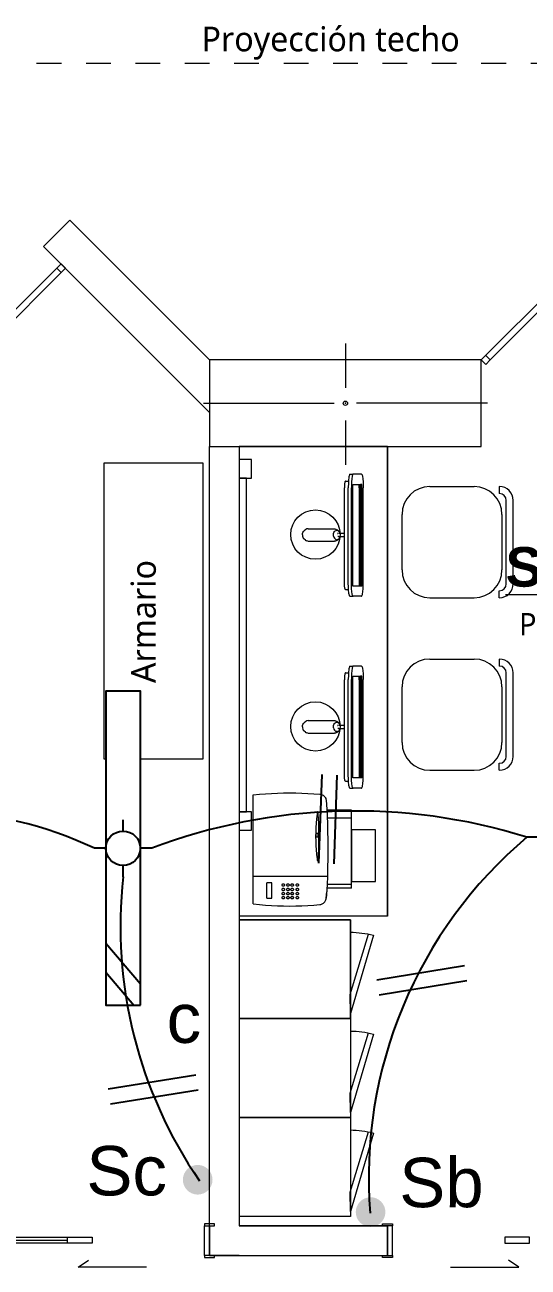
# Model space of a CAD drawing. Header units: metres. Extents: x -17 to 101, y 0 to 79.
# Drawn here: x 24.27 to 26.31, y 26.26 to 31.29 of the extents above; entities that cross this region are included whole.
import ezdxf

# ---------------------------------------------------------------- set-up
doc = ezdxf.new("R2010")
doc.units = ezdxf.units.M
doc.set_wipeout_variables(frame=1)
doc.linetypes.add('HIDDEN2', pattern=[0.1875, 0.125, -0.0625])
doc.layers.add('ALUMBRADO', color=1, linetype='Continuous', lineweight=30)
doc.layers.add('Cotas varias El', color=253, linetype='Continuous', lineweight=13)
doc.styles.add('Generales', font='trebuc.ttf', dxfattribs={"height": 0.1})
doc.styles.add('Santa Rosa 1 50', font='trebuc.ttf')
doc.styles.get("Standard").update_dxf_attribs({"font": 'arial.ttf'})

# ---------------------------------------------------------------- blocks, each defined once
blk = doc.blocks.new('ADOSADO')
at = {"color": 1, "lineweight": 25}
blk.add_wipeout([(-0.63, 0.015), (0.64, 0.015), (0.64, 0.155), (-0.63, 0.155)], dxfattribs=at).dxf.layer = 'ALUMBRADO'
at = {"layer": 'ALUMBRADO', "color": 1, "lineweight": 25}
blk.add_lwpolyline([(-0.63, 0.015), (0.64, 0.015), (0.64, 0.155), (-0.63, 0.155)], close=True, dxfattribs=at)
at = {"layer": 'ALUMBRADO', "lineweight": 25}
for points in [[(-0.4959, 0.155), (-0.63, 0.0409)], [(-0.3794, 0.155), (-0.5438, 0.015)], [(0.005, 0.1548), (0.005, 0.2007)], [(-0.1107, 0.085), (-0.0648, 0.085)], [(0.0748, 0.085), (0.1207, 0.085)], [(0.005, -0.0307), (0.005, 0.0152)]]:
    blk.add_lwpolyline(points, dxfattribs=at)
blk.add_circle((0.005, 0.085), 0.0698, dxfattribs=at)

msp = doc.modelspace()

# ---------------------------------------------------------------- hatches: boundary and pattern name
at = {"layer": 'ALUMBRADO', "lineweight": 25}
h = msp.add_hatch(color=102, dxfattribs=at)
h.dxf.hatch_style = 1
h.paths.add_polyline_path([(24.9106, 26.6168, -1), (25.0306, 26.6168, -1)])
h = msp.add_hatch(color=102, dxfattribs=at)
h.dxf.hatch_style = 1
h.paths.add_polyline_path([(25.6104, 26.4861, -1), (25.7304, 26.4861, -1)])

# ---------------------------------------------------------------- linework, layer by layer
at = {"layer": 'ALUMBRADO', "color": 114, "lineweight": 25}
for points in [[(25.4615, 27.8975), (25.4739, 28.2562)], [(25.5229, 27.8952), (25.5353, 28.2539)], [(25.6956, 27.4262), (26.0499, 27.4833)], [(25.7052, 27.3655), (26.0595, 27.4226)], [(24.6085, 26.9845), (24.9628, 27.0416)], [(24.6181, 26.9239), (24.9724, 26.981)]]:
    msp.add_lwpolyline(points, dxfattribs=at)
at = {"layer": 'Cotas varias El', "linetype": 'Continuous'}
for p, q in [((24.0287, 29.9339), (24.4176, 30.3229)), ((24.4176, 30.3229), (24.3999, 30.3052)), ((24.4176, 30.3229), (24.4353, 30.3052)), ((26.1186, 29.9339), (26.5075, 30.3228)), ((24.064, 29.9339), (24.4176, 30.2875)), ((24.3999, 30.3052), (24.4176, 30.2875)), ((24.4176, 30.2875), (24.4353, 30.3052)), ((26.154, 29.9339), (26.5075, 30.2875)), ((25.5686, 30.0005), (25.5686, 29.8205)), ((26.1186, 29.9339), (26.1363, 29.9162)), ((26.154, 29.9339), (26.1363, 29.9516)), ((26.1363, 29.9162), (26.154, 29.9339)), ((24.9936, 29.7589), (25.5236, 29.7589)), ((26.1436, 29.7589), (25.6136, 29.7589)), ((25.5686, 29.6889), (25.5686, 29.5089)), ((25.1886, 29.5309), (25.1386, 29.5309)), ((25.1386, 29.5309), (25.1386, 29.4559)), ((25.1886, 29.4559), (25.1886, 29.5309)), ((25.1686, 29.4559), (25.1386, 29.4559)), ((25.1386, 29.4559), (25.1886, 29.4559)), ((25.1686, 28.1059), (25.1686, 29.4559)), ((25.1386, 28.1059), (25.1686, 28.1059)), ((25.1886, 28.1059), (25.1386, 28.1059)), ((25.1386, 28.1059), (25.1386, 28.0309)), ((25.1886, 28.0309), (25.1886, 28.1059)), ((25.1386, 28.0309), (25.1886, 28.0309)), ((25.0186, 26.4298), (25.0186, 26.3098)), ((25.7386, 26.4298), (25.7386, 26.3098)), ((23.5936, 26.3848), (24.4436, 26.3848)), ((23.5936, 26.3723), (24.4436, 26.3723)), ((24.4436, 26.3598), (23.5936, 26.3598)), ((24.4865, 26.2632), (24.5289, 26.2911)), ((26.2707, 26.2632), (26.2283, 26.2911)), ((24.7633, 26.2632), (24.4865, 26.2632)), ((25.9939, 26.2632), (26.2707, 26.2632))]:
    msp.add_line(p, q, dxfattribs=at)
at = {"layer": 'Cotas varias El'}
for p, q in [((25.7386, 29.5839), (25.1386, 29.5839)), ((25.7386, 27.6839), (25.7386, 29.5839)), ((25.7386, 27.6839), (25.7386, 29.5839)), ((25.1386, 29.5309), (25.1386, 28.0309)), ((25.5829, 29.4607), (25.5822, 29.4558)), ((25.5836, 29.4647), (25.5829, 29.4607)), ((25.5845, 29.4679), (25.5836, 29.4647)), ((25.5854, 29.4701), (25.5845, 29.4679)), ((25.5863, 29.4713), (25.5854, 29.4701)), ((25.587, 29.4714), (25.5863, 29.4713)), ((25.587, 29.4714), (25.5996, 29.4714)), ((25.5954, 29.4607), (25.5947, 29.4558)), ((25.5962, 29.4647), (25.5954, 29.4607)), ((25.597, 29.4679), (25.5962, 29.4647)), ((25.5979, 29.4701), (25.597, 29.4679)), ((25.5988, 29.4713), (25.5979, 29.4701)), ((25.5996, 29.4714), (25.5988, 29.4713)), ((25.6339, 29.4714), (25.5996, 29.4714)), ((25.6339, 29.4714), (25.6347, 29.4713)), ((25.6347, 29.4713), (25.6356, 29.4701)), ((25.6356, 29.4701), (25.6365, 29.4679)), ((25.6365, 29.4679), (25.6373, 29.4647)), ((25.6373, 29.4647), (25.6381, 29.4607)), ((25.6381, 29.4607), (25.6388, 29.4558)), ((25.5649, 29.4238), (25.5648, 29.4202)), ((25.5648, 29.4202), (25.5648, 29.4166)), ((25.5648, 29.2319), (25.5648, 29.4166)), ((25.565, 29.4273), (25.5649, 29.4238)), ((25.5652, 29.4306), (25.565, 29.4273)), ((25.5654, 29.4336), (25.5652, 29.4306)), ((25.5657, 29.4364), (25.5654, 29.4336)), ((25.5661, 29.4388), (25.5657, 29.4364)), ((25.5665, 29.4407), (25.5661, 29.4388)), ((25.5669, 29.4423), (25.5665, 29.4407)), ((25.5673, 29.4434), (25.5669, 29.4423)), ((25.5678, 29.4439), (25.5673, 29.4434)), ((25.5682, 29.444), (25.5678, 29.4439)), ((25.5682, 29.444), (25.581, 29.444)), ((25.5804, 29.4301), (25.5802, 29.4228)), ((25.5802, 29.4228), (25.5802, 29.4169)), ((25.5802, 29.0327), (25.5802, 29.4169)), ((25.5806, 29.4372), (25.5804, 29.4301)), ((25.581, 29.4439), (25.5806, 29.4372)), ((25.5815, 29.4502), (25.581, 29.444)), ((25.581, 29.444), (25.581, 29.4439)), ((25.5822, 29.4558), (25.5815, 29.4502)), ((25.5929, 29.4301), (25.5928, 29.4228)), ((25.5928, 29.4228), (25.5928, 29.4169)), ((25.5928, 29.0327), (25.5928, 29.4169)), ((25.5932, 29.4372), (25.5929, 29.4301)), ((25.5936, 29.4439), (25.5932, 29.4372)), ((25.5941, 29.4502), (25.5936, 29.4439)), ((25.5947, 29.4558), (25.5941, 29.4502)), ((25.5979, 29.0193), (25.5979, 29.4303)), ((25.5979, 29.4303), (25.6244, 29.4303)), ((25.6245, 29.4273), (25.6244, 29.4303)), ((25.6244, 29.4303), (25.628, 29.4303)), ((25.6247, 29.4238), (25.6245, 29.4273)), ((25.6248, 29.4202), (25.6247, 29.4238)), ((25.6248, 29.4166), (25.6248, 29.4202)), ((25.6248, 29.4166), (25.6248, 29.033)), ((25.628, 29.4303), (25.628, 29.4301)), ((25.628, 29.4303), (25.6293, 29.4303)), ((25.628, 29.4301), (25.6282, 29.4228)), ((25.6282, 29.4228), (25.6282, 29.4169)), ((25.6282, 29.0327), (25.6282, 29.4169)), ((25.6293, 29.0193), (25.6293, 29.4303)), ((25.6356, 29.4303), (25.6293, 29.4303)), ((25.6356, 29.0193), (25.6356, 29.4303)), ((25.6388, 29.4558), (25.6394, 29.4502)), ((25.6394, 29.4502), (25.6399, 29.4439)), ((25.6399, 29.4439), (25.6403, 29.4372)), ((25.6403, 29.4372), (25.6406, 29.4301)), ((25.6406, 29.4301), (25.6407, 29.4228)), ((25.6407, 29.4228), (25.6407, 29.4169)), ((25.6407, 29.0327), (25.6407, 29.4169)), ((25.3945, 29.2264), (25.3951, 29.2313)), ((25.3945, 29.2264), (25.3948, 29.2214)), ((25.3948, 29.2214), (25.3961, 29.2168)), ((25.3951, 29.2313), (25.3966, 29.2358)), ((25.3961, 29.2168), (25.3981, 29.2127)), ((25.3966, 29.2358), (25.3988, 29.2396)), ((25.3981, 29.2127), (25.4008, 29.2096)), ((25.3988, 29.2396), (25.4017, 29.2424)), ((25.4073, 29.2042), (25.4008, 29.2096)), ((25.4086, 29.2481), (25.4017, 29.2424)), ((25.413, 29.2504), (25.4086, 29.2481)), ((25.4176, 29.251), (25.413, 29.2504)), ((25.4176, 29.251), (25.5254, 29.251)), ((25.5202, 29.2264), (25.5208, 29.2313)), ((25.5206, 29.2214), (25.5202, 29.2264)), ((25.5206, 29.2214), (25.5218, 29.2168)), ((25.5208, 29.2313), (25.5223, 29.2358)), ((25.5218, 29.2168), (25.5238, 29.2127)), ((25.5223, 29.2358), (25.5246, 29.2396)), ((25.5238, 29.2127), (25.5265, 29.2096)), ((25.5246, 29.2396), (25.5274, 29.2424)), ((25.5254, 29.251), (25.53, 29.2499)), ((25.5265, 29.2096), (25.5297, 29.2075)), ((25.5274, 29.2424), (25.5307, 29.2442)), ((25.5331, 29.2066), (25.5297, 29.2075)), ((25.53, 29.2499), (25.5343, 29.2471)), ((25.5307, 29.2442), (25.5342, 29.2446)), ((25.533, 29.2031), (25.5399, 29.2088)), ((25.5366, 29.2071), (25.5331, 29.2066)), ((25.5342, 29.2446), (25.5377, 29.2438)), ((25.5408, 29.2417), (25.5343, 29.2471)), ((25.5383, 29.2318), (25.5361, 29.2311)), ((25.5361, 29.2311), (25.5372, 29.2317)), ((25.5366, 29.2071), (25.5399, 29.2088)), ((25.5372, 29.2317), (25.5383, 29.2318)), ((25.5377, 29.2438), (25.5408, 29.2417)), ((25.5399, 29.2201), (25.538, 29.2194)), ((25.5391, 29.2196), (25.538, 29.2194)), ((25.54, 29.22), (25.5391, 29.2196)), ((25.5399, 29.2088), (25.5428, 29.2117)), ((25.5408, 29.2417), (25.5435, 29.2385)), ((25.5462, 29.2319), (25.5408, 29.2319)), ((25.5416, 29.2193), (25.5463, 29.2193)), ((25.545, 29.2155), (25.5428, 29.2117)), ((25.5435, 29.2385), (25.5456, 29.2345)), ((25.545, 29.2155), (25.5463, 29.2193)), ((25.5456, 29.2345), (25.5462, 29.2319)), ((25.548, 29.2319), (25.5462, 29.2319)), ((25.5463, 29.2193), (25.5478, 29.2193)), ((25.5478, 29.2193), (25.5648, 29.2193)), ((25.5648, 29.2319), (25.548, 29.2319)), ((25.5648, 29.2193), (25.5648, 29.2319)), ((25.5648, 29.033), (25.5648, 29.2193)), ((25.4073, 29.2042), (25.4116, 29.2014)), ((25.4162, 29.2002), (25.4116, 29.2014)), ((25.4162, 29.2002), (25.524, 29.2002)), ((25.5286, 29.2009), (25.524, 29.2002)), ((25.533, 29.2031), (25.5286, 29.2009)), ((25.5648, 29.0294), (25.5648, 29.033)), ((25.5649, 29.0258), (25.5648, 29.0294)), ((25.565, 29.0223), (25.5649, 29.0258)), ((25.5652, 29.019), (25.565, 29.0223)), ((25.5654, 29.016), (25.5652, 29.019)), ((25.5657, 29.0132), (25.5654, 29.016)), ((25.5661, 29.0109), (25.5657, 29.0132)), ((25.5665, 29.0089), (25.5661, 29.0109)), ((25.5669, 29.0073), (25.5665, 29.0089)), ((25.5673, 29.0063), (25.5669, 29.0073)), ((25.5678, 29.0057), (25.5673, 29.0063)), ((25.5682, 29.0056), (25.5678, 29.0057)), ((25.5682, 29.0056), (25.581, 29.0056)), ((25.5802, 29.0268), (25.5802, 29.0327)), ((25.5804, 29.0195), (25.5802, 29.0268)), ((25.5806, 29.0124), (25.5804, 29.0195)), ((25.581, 29.0057), (25.5806, 29.0124)), ((25.581, 29.0056), (25.581, 29.0057)), ((25.5815, 28.9994), (25.581, 29.0056)), ((25.5928, 29.0268), (25.5928, 29.0327)), ((25.5929, 29.0195), (25.5928, 29.0268)), ((25.5932, 29.0124), (25.5929, 29.0195)), ((25.5936, 29.0057), (25.5932, 29.0124)), ((25.5941, 28.9994), (25.5936, 29.0057)), ((25.6244, 29.0193), (25.5979, 29.0193)), ((25.6245, 29.0223), (25.6244, 29.0193)), ((25.628, 29.0193), (25.6244, 29.0193)), ((25.6247, 29.0258), (25.6245, 29.0223)), ((25.6248, 29.0294), (25.6247, 29.0258)), ((25.6248, 29.033), (25.6248, 29.0294)), ((25.628, 29.0195), (25.6282, 29.0268)), ((25.628, 29.0193), (25.628, 29.0195)), ((25.6293, 29.0193), (25.628, 29.0193)), ((25.6282, 29.0268), (25.6282, 29.0327)), ((25.6356, 29.0193), (25.6293, 29.0193)), ((25.6394, 28.9994), (25.6399, 29.0057)), ((25.6399, 29.0057), (25.6403, 29.0124)), ((25.6403, 29.0124), (25.6406, 29.0195)), ((25.6406, 29.0195), (25.6407, 29.0268)), ((25.6407, 29.0268), (25.6407, 29.0327)), ((25.5822, 28.9938), (25.5815, 28.9994)), ((25.5829, 28.9889), (25.5822, 28.9938)), ((25.5836, 28.9849), (25.5829, 28.9889)), ((25.5845, 28.9817), (25.5836, 28.9849)), ((25.5854, 28.9795), (25.5845, 28.9817)), ((25.5863, 28.9783), (25.5854, 28.9795)), ((25.587, 28.9782), (25.5863, 28.9783)), ((25.587, 28.9782), (25.5996, 28.9782)), ((25.5947, 28.9938), (25.5941, 28.9994)), ((25.5954, 28.9889), (25.5947, 28.9938)), ((25.5962, 28.9849), (25.5954, 28.9889)), ((25.597, 28.9817), (25.5962, 28.9849)), ((25.5979, 28.9795), (25.597, 28.9817)), ((25.5988, 28.9783), (25.5979, 28.9795)), ((25.5996, 28.9782), (25.5988, 28.9783)), ((25.6339, 28.9782), (25.5996, 28.9782)), ((25.6339, 28.9782), (25.6347, 28.9783)), ((25.6347, 28.9783), (25.6356, 28.9795)), ((25.6356, 28.9795), (25.6365, 28.9817)), ((25.6365, 28.9817), (25.6373, 28.9849)), ((25.6373, 28.9849), (25.6381, 28.9889)), ((25.6381, 28.9889), (25.6388, 28.9938)), ((25.6388, 28.9938), (25.6394, 28.9994)), ((25.5652, 28.6541), (25.565, 28.6509)), ((25.5654, 28.6572), (25.5652, 28.6541)), ((25.5657, 28.6599), (25.5654, 28.6572)), ((25.5661, 28.6623), (25.5657, 28.6599)), ((25.5665, 28.6643), (25.5661, 28.6623)), ((25.5669, 28.6658), (25.5665, 28.6643)), ((25.5673, 28.6669), (25.5669, 28.6658)), ((25.5678, 28.6675), (25.5673, 28.6669)), ((25.5682, 28.6676), (25.5678, 28.6675)), ((25.5682, 28.6676), (25.581, 28.6676)), ((25.5804, 28.6537), (25.5802, 28.6463)), ((25.5806, 28.6608), (25.5804, 28.6537)), ((25.581, 28.6675), (25.5806, 28.6608)), ((25.5815, 28.6737), (25.581, 28.6676)), ((25.581, 28.6676), (25.581, 28.6675)), ((25.5822, 28.6794), (25.5815, 28.6737)), ((25.5829, 28.6842), (25.5822, 28.6794)), ((25.5836, 28.6883), (25.5829, 28.6842)), ((25.5845, 28.6915), (25.5836, 28.6883)), ((25.5854, 28.6937), (25.5845, 28.6915)), ((25.5863, 28.6948), (25.5854, 28.6937)), ((25.587, 28.695), (25.5863, 28.6948)), ((25.587, 28.695), (25.5996, 28.695)), ((25.5929, 28.6537), (25.5928, 28.6463)), ((25.5932, 28.6608), (25.5929, 28.6537)), ((25.5936, 28.6675), (25.5932, 28.6608)), ((25.5941, 28.6737), (25.5936, 28.6675)), ((25.5947, 28.6794), (25.5941, 28.6737)), ((25.5954, 28.6842), (25.5947, 28.6794)), ((25.5962, 28.6883), (25.5954, 28.6842)), ((25.597, 28.6915), (25.5962, 28.6883)), ((25.5979, 28.6937), (25.597, 28.6915)), ((25.5988, 28.6948), (25.5979, 28.6937)), ((25.5979, 28.2429), (25.5979, 28.6539)), ((25.5979, 28.6539), (25.6244, 28.6539)), ((25.5996, 28.695), (25.5988, 28.6948)), ((25.6339, 28.695), (25.5996, 28.695)), ((25.6245, 28.6509), (25.6244, 28.6539)), ((25.6244, 28.6539), (25.628, 28.6539)), ((25.628, 28.6539), (25.628, 28.6537)), ((25.628, 28.6539), (25.6293, 28.6539)), ((25.628, 28.6537), (25.6282, 28.6463)), ((25.6293, 28.2429), (25.6293, 28.6539)), ((25.6356, 28.6539), (25.6293, 28.6539)), ((25.6339, 28.695), (25.6347, 28.6948)), ((25.6347, 28.6948), (25.6356, 28.6937)), ((25.6356, 28.6937), (25.6365, 28.6915)), ((25.6356, 28.2429), (25.6356, 28.6539)), ((25.6365, 28.6915), (25.6373, 28.6883)), ((25.6373, 28.6883), (25.6381, 28.6842)), ((25.6381, 28.6842), (25.6388, 28.6794)), ((25.6388, 28.6794), (25.6394, 28.6737)), ((25.6394, 28.6737), (25.6399, 28.6675)), ((25.6399, 28.6675), (25.6403, 28.6608)), ((25.6403, 28.6608), (25.6406, 28.6537)), ((25.6406, 28.6537), (25.6407, 28.6463)), ((25.5649, 28.6474), (25.5648, 28.6438)), ((25.5648, 28.6438), (25.5648, 28.6402)), ((25.5648, 28.4555), (25.5648, 28.6402)), ((25.565, 28.6509), (25.5649, 28.6474)), ((25.5802, 28.6463), (25.5802, 28.6405)), ((25.5802, 28.2562), (25.5802, 28.6405)), ((25.5928, 28.6463), (25.5928, 28.6405)), ((25.5928, 28.2562), (25.5928, 28.6405)), ((25.6247, 28.6474), (25.6245, 28.6509)), ((25.6248, 28.6438), (25.6247, 28.6474)), ((25.6248, 28.6402), (25.6248, 28.6438)), ((25.6248, 28.6402), (25.6248, 28.2566)), ((25.6282, 28.6463), (25.6282, 28.6405)), ((25.6282, 28.2562), (25.6282, 28.6405)), ((25.6407, 28.6463), (25.6407, 28.6405)), ((25.6407, 28.2562), (25.6407, 28.6405)), ((25.3945, 28.4499), (25.3951, 28.4548)), ((25.3951, 28.4548), (25.3966, 28.4593)), ((25.3966, 28.4593), (25.3988, 28.4631)), ((25.3988, 28.4631), (25.4017, 28.466)), ((25.4086, 28.4717), (25.4017, 28.466)), ((25.413, 28.474), (25.4086, 28.4717)), ((25.4176, 28.4746), (25.413, 28.474)), ((25.4176, 28.4746), (25.5254, 28.4746)), ((25.5202, 28.4499), (25.5208, 28.4548)), ((25.5208, 28.4548), (25.5223, 28.4593)), ((25.5223, 28.4593), (25.5246, 28.4631)), ((25.5246, 28.4631), (25.5274, 28.466)), ((25.5254, 28.4746), (25.53, 28.4734)), ((25.5274, 28.466), (25.5307, 28.4677)), ((25.53, 28.4734), (25.5343, 28.4707)), ((25.5307, 28.4677), (25.5342, 28.4682)), ((25.5342, 28.4682), (25.5377, 28.4673)), ((25.5408, 28.4652), (25.5343, 28.4707)), ((25.5383, 28.4554), (25.5361, 28.4547)), ((25.5361, 28.4547), (25.5372, 28.4552)), ((25.5372, 28.4552), (25.5383, 28.4554)), ((25.5377, 28.4673), (25.5408, 28.4652)), ((25.5408, 28.4652), (25.5435, 28.4621)), ((25.5462, 28.4555), (25.5408, 28.4555)), ((25.5435, 28.4621), (25.5456, 28.458)), ((25.5456, 28.458), (25.5462, 28.4555)), ((25.548, 28.4555), (25.5462, 28.4555)), ((25.5648, 28.4555), (25.548, 28.4555)), ((25.5648, 28.4429), (25.5648, 28.4555)), ((25.3945, 28.4499), (25.3948, 28.445)), ((25.3948, 28.445), (25.3961, 28.4404)), ((25.3961, 28.4404), (25.3981, 28.4363)), ((25.3981, 28.4363), (25.4008, 28.4331)), ((25.4073, 28.4277), (25.4008, 28.4331)), ((25.4073, 28.4277), (25.4116, 28.4249)), ((25.4162, 28.4238), (25.4116, 28.4249)), ((25.4162, 28.4238), (25.524, 28.4238)), ((25.5206, 28.445), (25.5202, 28.4499)), ((25.5206, 28.445), (25.5218, 28.4404)), ((25.5218, 28.4404), (25.5238, 28.4363)), ((25.5238, 28.4363), (25.5265, 28.4331)), ((25.5286, 28.4244), (25.524, 28.4238)), ((25.5265, 28.4331), (25.5297, 28.431)), ((25.533, 28.4267), (25.5286, 28.4244)), ((25.5331, 28.4302), (25.5297, 28.431)), ((25.533, 28.4267), (25.5399, 28.4324)), ((25.5366, 28.4307), (25.5331, 28.4302)), ((25.5366, 28.4307), (25.5399, 28.4324)), ((25.5399, 28.4436), (25.538, 28.443)), ((25.5391, 28.4432), (25.538, 28.443)), ((25.54, 28.4436), (25.5391, 28.4432)), ((25.5399, 28.4324), (25.5428, 28.4352)), ((25.5416, 28.4429), (25.5463, 28.4429)), ((25.545, 28.439), (25.5428, 28.4352)), ((25.545, 28.439), (25.5463, 28.4429)), ((25.5463, 28.4429), (25.5478, 28.4429)), ((25.5478, 28.4429), (25.5648, 28.4429)), ((25.5648, 28.2566), (25.5648, 28.4429)), ((25.5648, 28.2529), (25.5648, 28.2566)), ((25.5649, 28.2493), (25.5648, 28.2529)), ((25.5802, 28.2504), (25.5802, 28.2562)), ((25.5804, 28.2431), (25.5802, 28.2504)), ((25.5928, 28.2504), (25.5928, 28.2562)), ((25.5929, 28.2431), (25.5928, 28.2504)), ((25.6248, 28.2529), (25.6247, 28.2493)), ((25.6248, 28.2566), (25.6248, 28.2529)), ((25.628, 28.2431), (25.6282, 28.2504)), ((25.6282, 28.2504), (25.6282, 28.2562)), ((25.6406, 28.2431), (25.6407, 28.2504)), ((25.6407, 28.2504), (25.6407, 28.2562)), ((25.565, 28.2459), (25.5649, 28.2493)), ((25.5652, 28.2426), (25.565, 28.2459)), ((25.5654, 28.2395), (25.5652, 28.2426)), ((25.5657, 28.2368), (25.5654, 28.2395)), ((25.5661, 28.2344), (25.5657, 28.2368)), ((25.5665, 28.2324), (25.5661, 28.2344)), ((25.5669, 28.2309), (25.5665, 28.2324)), ((25.5673, 28.2298), (25.5669, 28.2309)), ((25.5678, 28.2292), (25.5673, 28.2298)), ((25.5682, 28.2292), (25.5678, 28.2292)), ((25.5682, 28.2292), (25.581, 28.2292)), ((25.5806, 28.236), (25.5804, 28.2431)), ((25.581, 28.2292), (25.5806, 28.236)), ((25.5815, 28.223), (25.581, 28.2292)), ((25.581, 28.2292), (25.581, 28.2292)), ((25.5822, 28.2174), (25.5815, 28.223)), ((25.5829, 28.2125), (25.5822, 28.2174)), ((25.5836, 28.2084), (25.5829, 28.2125)), ((25.5845, 28.2053), (25.5836, 28.2084)), ((25.5854, 28.2031), (25.5845, 28.2053)), ((25.5863, 28.2019), (25.5854, 28.2031)), ((25.587, 28.2018), (25.5863, 28.2019)), ((25.587, 28.2018), (25.5996, 28.2018)), ((25.5932, 28.236), (25.5929, 28.2431)), ((25.5936, 28.2292), (25.5932, 28.236)), ((25.5941, 28.223), (25.5936, 28.2292)), ((25.5947, 28.2174), (25.5941, 28.223)), ((25.5954, 28.2125), (25.5947, 28.2174)), ((25.5962, 28.2084), (25.5954, 28.2125)), ((25.597, 28.2053), (25.5962, 28.2084)), ((25.5979, 28.2031), (25.597, 28.2053)), ((25.6244, 28.2429), (25.5979, 28.2429)), ((25.5988, 28.2019), (25.5979, 28.2031)), ((25.5996, 28.2018), (25.5988, 28.2019)), ((25.6339, 28.2018), (25.5996, 28.2018)), ((25.6245, 28.2459), (25.6244, 28.2429)), ((25.628, 28.2429), (25.6244, 28.2429)), ((25.6247, 28.2493), (25.6245, 28.2459)), ((25.628, 28.2429), (25.628, 28.2431)), ((25.6293, 28.2429), (25.628, 28.2429)), ((25.6356, 28.2429), (25.6293, 28.2429)), ((25.6339, 28.2018), (25.6347, 28.2019)), ((25.6347, 28.2019), (25.6356, 28.2031)), ((25.6356, 28.2031), (25.6365, 28.2053)), ((25.6365, 28.2053), (25.6373, 28.2084)), ((25.6373, 28.2084), (25.6381, 28.2125)), ((25.6381, 28.2125), (25.6388, 28.2174)), ((25.6388, 28.2174), (25.6394, 28.223)), ((25.6394, 28.223), (25.6399, 28.2292)), ((25.6399, 28.2292), (25.6403, 28.236)), ((25.6403, 28.236), (25.6406, 28.2431)), ((25.1957, 28.1742), (25.2201, 28.1766)), ((25.1957, 27.8434), (25.1957, 28.1742)), ((25.2201, 28.1766), (25.2445, 28.1786)), ((25.2445, 28.1786), (25.269, 28.1801)), ((25.269, 28.1801), (25.2936, 28.1812)), ((25.2936, 28.1812), (25.3181, 28.1818)), ((25.3181, 28.1818), (25.3427, 28.1821)), ((25.3427, 28.1821), (25.3672, 28.1818)), ((25.3672, 28.1818), (25.3917, 28.1812)), ((25.3917, 28.1812), (25.4163, 28.1801)), ((25.4163, 28.1801), (25.4408, 28.1786)), ((25.4408, 28.1786), (25.4652, 28.1766)), ((25.4652, 28.1766), (25.4685, 28.1761)), ((25.4685, 28.1761), (25.4718, 28.1752)), ((25.4718, 28.1752), (25.4749, 28.174)), ((25.4749, 28.174), (25.4778, 28.1724)), ((25.4778, 28.1724), (25.4805, 28.1705)), ((25.4805, 28.1705), (25.483, 28.1683)), ((25.483, 28.1683), (25.4852, 28.1657)), ((25.4852, 28.1657), (25.4871, 28.163)), ((25.4871, 28.163), (25.4887, 28.16)), ((25.4887, 28.16), (25.4899, 28.1569)), ((25.4899, 28.1569), (25.4907, 28.1537)), ((25.4907, 28.1537), (25.4912, 28.1504)), ((25.4912, 28.1504), (25.492, 28.1375)), ((25.4551, 28.1069), (25.4536, 28.0957)), ((25.4551, 28.1069), (25.4552, 28.1071)), ((25.4552, 28.1072), (25.4554, 28.1073)), ((25.4552, 28.1071), (25.4552, 28.1072)), ((25.4554, 28.1073), (25.4555, 28.1074)), ((25.4555, 28.1074), (25.4556, 28.1074)), ((25.4556, 28.1074), (25.4558, 28.1074)), ((25.4558, 28.1074), (25.4559, 28.1074)), ((25.4559, 28.1074), (25.4561, 28.1074)), ((25.4561, 28.1074), (25.4562, 28.1073)), ((25.4562, 28.1073), (25.4563, 28.1072)), ((25.4563, 28.1072), (25.4564, 28.1071)), ((25.4564, 28.1071), (25.4565, 28.1069)), ((25.4565, 28.1069), (25.4572, 28.0957)), ((25.492, 28.1375), (25.4934, 28.1117)), ((25.5934, 28.1117), (25.4934, 28.1117)), ((25.4934, 28.1117), (25.494, 28.1008)), ((25.494, 28.1008), (25.4948, 28.0817)), ((25.5934, 28.0817), (25.5934, 28.1117)), ((25.45, 28.0598), (25.4489, 28.0417)), ((25.4516, 28.0778), (25.45, 28.0598)), ((25.4536, 28.0957), (25.4516, 28.0778)), ((25.4572, 28.0957), (25.4582, 28.0777)), ((25.4582, 28.0777), (25.459, 28.0597)), ((25.459, 28.0597), (25.4596, 28.0417)), ((25.4948, 28.0817), (25.4955, 28.064)), ((25.4948, 28.0817), (25.5934, 28.0817)), ((25.4955, 28.064), (25.4966, 28.0273)), ((25.5934, 28.0322), (25.5934, 28.0817)), ((25.4482, 28.0237), (25.448, 28.0056)), ((25.448, 28.0056), (25.4482, 27.9876)), ((25.4489, 28.0417), (25.4482, 28.0237)), ((25.4507, 28.0195), (25.4567, 28.0195)), ((25.4507, 28.0025), (25.4507, 28.0195)), ((25.4567, 28.0025), (25.4507, 28.0025)), ((25.4567, 28.0195), (25.4567, 28.0025)), ((25.4596, 28.0417), (25.4599, 28.0236)), ((25.4599, 28.0236), (25.46, 28.0056)), ((25.46, 28.0056), (25.4599, 27.9876)), ((25.4966, 28.0273), (25.4973, 27.9905)), ((25.6235, 28.0322), (25.5934, 28.0322)), ((25.5934, 28.0322), (25.5934, 27.8232)), ((25.5934, 27.8232), (25.5934, 28.0322)), ((25.6904, 28.0322), (25.6235, 28.0322)), ((25.6904, 27.8232), (25.6904, 28.0322)), ((25.4482, 27.9876), (25.4489, 27.9695)), ((25.4489, 27.9695), (25.45, 27.9515)), ((25.45, 27.9515), (25.4516, 27.9335)), ((25.459, 27.9516), (25.4582, 27.9336)), ((25.4596, 27.9696), (25.459, 27.9516)), ((25.4599, 27.9876), (25.4596, 27.9696)), ((25.4973, 27.9905), (25.4975, 27.9537)), ((25.4975, 27.9537), (25.4973, 27.9169)), ((25.4516, 27.9335), (25.4536, 27.9155)), ((25.4536, 27.9155), (25.4543, 27.9101)), ((25.4543, 27.9101), (25.4543, 27.9097)), ((25.4543, 27.9097), (25.4544, 27.9094)), ((25.4544, 27.9094), (25.4546, 27.9091)), ((25.4546, 27.9091), (25.4549, 27.9089)), ((25.4549, 27.9089), (25.4552, 27.9088)), ((25.4552, 27.9088), (25.4555, 27.9087)), ((25.4555, 27.9087), (25.4558, 27.9087)), ((25.4558, 27.9087), (25.4561, 27.9088)), ((25.4561, 27.9088), (25.4564, 27.909)), ((25.4564, 27.909), (25.4566, 27.9093)), ((25.4566, 27.9093), (25.4568, 27.9096)), ((25.4572, 27.9156), (25.4568, 27.9099)), ((25.4568, 27.9096), (25.4568, 27.9099)), ((25.4582, 27.9336), (25.4572, 27.9156)), ((25.4973, 27.9169), (25.4966, 27.8802)), ((25.4966, 27.8802), (25.4955, 27.8434)), ((25.4955, 27.8434), (25.1957, 27.8434)), ((25.1957, 27.7332), (25.1957, 27.8434)), ((25.2713, 27.8186), (25.2503, 27.8186)), ((25.2503, 27.7556), (25.2503, 27.8186)), ((25.2713, 27.7556), (25.2713, 27.8186)), ((25.3119, 27.8093), (25.3121, 27.8106)), ((25.3121, 27.8081), (25.3119, 27.8093)), ((25.3121, 27.8106), (25.3126, 27.8118)), ((25.3126, 27.8068), (25.3121, 27.8081)), ((25.3126, 27.8118), (25.3134, 27.8129)), ((25.3134, 27.8058), (25.3126, 27.8068)), ((25.3134, 27.8129), (25.3144, 27.8137)), ((25.3144, 27.805), (25.3134, 27.8058)), ((25.3144, 27.8137), (25.3156, 27.8142)), ((25.3156, 27.8045), (25.3144, 27.805)), ((25.3156, 27.8142), (25.3169, 27.8143)), ((25.3169, 27.8043), (25.3156, 27.8045)), ((25.3169, 27.8143), (25.3182, 27.8142)), ((25.3182, 27.8045), (25.3169, 27.8043)), ((25.3182, 27.8142), (25.3194, 27.8137)), ((25.3194, 27.805), (25.3182, 27.8045)), ((25.3194, 27.8137), (25.3205, 27.8129)), ((25.3205, 27.8058), (25.3194, 27.805)), ((25.3205, 27.8129), (25.3213, 27.8118)), ((25.3213, 27.8068), (25.3205, 27.8058)), ((25.3213, 27.8118), (25.3218, 27.8106)), ((25.3218, 27.8081), (25.3213, 27.8068)), ((25.3218, 27.8106), (25.3219, 27.8093)), ((25.3219, 27.8093), (25.3218, 27.8081)), ((25.3309, 27.8093), (25.3311, 27.8106)), ((25.3311, 27.8081), (25.3309, 27.8093)), ((25.3311, 27.8106), (25.3316, 27.8118)), ((25.3316, 27.8068), (25.3311, 27.8081)), ((25.3316, 27.8118), (25.3324, 27.8129)), ((25.3324, 27.8058), (25.3316, 27.8068)), ((25.3324, 27.8129), (25.3334, 27.8137)), ((25.3334, 27.805), (25.3324, 27.8058)), ((25.3334, 27.8137), (25.3346, 27.8142)), ((25.3346, 27.8045), (25.3334, 27.805)), ((25.3346, 27.8142), (25.3359, 27.8143)), ((25.3359, 27.8043), (25.3346, 27.8045)), ((25.3359, 27.8143), (25.3372, 27.8142)), ((25.3372, 27.8045), (25.3359, 27.8043)), ((25.3372, 27.8142), (25.3384, 27.8137)), ((25.3384, 27.805), (25.3372, 27.8045)), ((25.3384, 27.8137), (25.3395, 27.8129)), ((25.3395, 27.8058), (25.3384, 27.805)), ((25.3395, 27.8129), (25.3403, 27.8118)), ((25.3403, 27.8068), (25.3395, 27.8058)), ((25.3403, 27.8118), (25.3408, 27.8106)), ((25.3408, 27.8081), (25.3403, 27.8068)), ((25.3408, 27.8106), (25.3409, 27.8093)), ((25.3409, 27.8093), (25.3408, 27.8081)), ((25.3479, 27.8093), (25.3481, 27.8106)), ((25.3481, 27.8081), (25.3479, 27.8093)), ((25.3481, 27.8106), (25.3486, 27.8118)), ((25.3486, 27.8068), (25.3481, 27.8081)), ((25.3486, 27.8118), (25.3494, 27.8129)), ((25.3494, 27.8058), (25.3486, 27.8068)), ((25.3494, 27.8129), (25.3504, 27.8137)), ((25.3504, 27.805), (25.3494, 27.8058)), ((25.3504, 27.8137), (25.3516, 27.8142)), ((25.3516, 27.8045), (25.3504, 27.805)), ((25.3516, 27.8142), (25.3529, 27.8143)), ((25.3529, 27.8043), (25.3516, 27.8045)), ((25.3529, 27.8143), (25.3542, 27.8142)), ((25.3542, 27.8045), (25.3529, 27.8043)), ((25.3542, 27.8142), (25.3554, 27.8137)), ((25.3554, 27.805), (25.3542, 27.8045)), ((25.3554, 27.8137), (25.3565, 27.8129)), ((25.3565, 27.8058), (25.3554, 27.805)), ((25.3565, 27.8129), (25.3573, 27.8118)), ((25.3573, 27.8068), (25.3565, 27.8058)), ((25.3573, 27.8118), (25.3578, 27.8106)), ((25.3578, 27.8081), (25.3573, 27.8068)), ((25.3578, 27.8106), (25.3579, 27.8093)), ((25.3579, 27.8093), (25.3578, 27.8081)), ((25.3689, 27.8093), (25.3691, 27.8106)), ((25.3691, 27.8081), (25.3689, 27.8093)), ((25.3691, 27.8106), (25.3696, 27.8118)), ((25.3696, 27.8068), (25.3691, 27.8081)), ((25.3696, 27.8118), (25.3704, 27.8129)), ((25.3704, 27.8058), (25.3696, 27.8068)), ((25.3704, 27.8129), (25.3714, 27.8137)), ((25.3714, 27.805), (25.3704, 27.8058)), ((25.3714, 27.8137), (25.3726, 27.8142)), ((25.3726, 27.8045), (25.3714, 27.805)), ((25.3726, 27.8142), (25.3739, 27.8143)), ((25.3739, 27.8043), (25.3726, 27.8045)), ((25.3739, 27.8143), (25.3752, 27.8142)), ((25.3752, 27.8045), (25.3739, 27.8043)), ((25.3752, 27.8142), (25.3764, 27.8137)), ((25.3764, 27.805), (25.3752, 27.8045)), ((25.3764, 27.8137), (25.3775, 27.8129)), ((25.3775, 27.8058), (25.3764, 27.805)), ((25.3775, 27.8129), (25.3783, 27.8118)), ((25.3783, 27.8068), (25.3775, 27.8058)), ((25.3783, 27.8118), (25.3788, 27.8106)), ((25.3788, 27.8081), (25.3783, 27.8068)), ((25.3788, 27.8106), (25.3789, 27.8093)), ((25.3789, 27.8093), (25.3788, 27.8081)), ((25.494, 27.8066), (25.4935, 27.7967)), ((25.4942, 27.8117), (25.494, 27.8066)), ((25.4955, 27.8434), (25.4942, 27.8117)), ((25.5934, 27.8117), (25.4942, 27.8117)), ((25.5934, 27.8117), (25.5934, 27.8232)), ((25.5934, 27.8232), (25.6235, 27.8232)), ((25.5934, 27.7967), (25.5934, 27.8117)), ((25.6235, 27.8232), (25.6904, 27.8232)), ((25.2503, 27.7556), (25.2713, 27.7556)), ((25.3119, 27.7913), (25.3121, 27.7926)), ((25.3121, 27.7901), (25.3119, 27.7913)), ((25.3119, 27.7743), (25.3121, 27.7756)), ((25.3121, 27.7731), (25.3119, 27.7743)), ((25.3119, 27.7583), (25.3121, 27.7596)), ((25.3121, 27.7571), (25.3119, 27.7583)), ((25.3121, 27.7926), (25.3126, 27.7938)), ((25.3126, 27.7888), (25.3121, 27.7901)), ((25.3121, 27.7756), (25.3126, 27.7768)), ((25.3126, 27.7718), (25.3121, 27.7731)), ((25.3121, 27.7596), (25.3126, 27.7608)), ((25.3126, 27.7558), (25.3121, 27.7571)), ((25.3126, 27.7938), (25.3134, 27.7949)), ((25.3134, 27.7878), (25.3126, 27.7888)), ((25.3126, 27.7768), (25.3134, 27.7779)), ((25.3134, 27.7708), (25.3126, 27.7718)), ((25.3126, 27.7608), (25.3134, 27.7619)), ((25.3134, 27.7548), (25.3126, 27.7558)), ((25.3134, 27.7949), (25.3144, 27.7957)), ((25.3144, 27.787), (25.3134, 27.7878)), ((25.3134, 27.7779), (25.3144, 27.7787)), ((25.3144, 27.77), (25.3134, 27.7708)), ((25.3134, 27.7619), (25.3144, 27.7627)), ((25.3144, 27.754), (25.3134, 27.7548)), ((25.3144, 27.7957), (25.3156, 27.7962)), ((25.3156, 27.7865), (25.3144, 27.787)), ((25.3144, 27.7787), (25.3156, 27.7792)), ((25.3156, 27.7695), (25.3144, 27.77)), ((25.3144, 27.7627), (25.3156, 27.7632)), ((25.3156, 27.7535), (25.3144, 27.754)), ((25.3156, 27.7962), (25.3169, 27.7963)), ((25.3169, 27.7863), (25.3156, 27.7865)), ((25.3156, 27.7792), (25.3169, 27.7793)), ((25.3169, 27.7693), (25.3156, 27.7695)), ((25.3156, 27.7632), (25.3169, 27.7633)), ((25.3169, 27.7533), (25.3156, 27.7535)), ((25.3169, 27.7963), (25.3182, 27.7962)), ((25.3182, 27.7865), (25.3169, 27.7863)), ((25.3169, 27.7793), (25.3182, 27.7792)), ((25.3182, 27.7695), (25.3169, 27.7693)), ((25.3169, 27.7633), (25.3182, 27.7632)), ((25.3182, 27.7535), (25.3169, 27.7533)), ((25.3182, 27.7962), (25.3194, 27.7957)), ((25.3194, 27.787), (25.3182, 27.7865)), ((25.3182, 27.7792), (25.3194, 27.7787)), ((25.3194, 27.77), (25.3182, 27.7695)), ((25.3182, 27.7632), (25.3194, 27.7627)), ((25.3194, 27.754), (25.3182, 27.7535)), ((25.3194, 27.7957), (25.3205, 27.7949)), ((25.3205, 27.7878), (25.3194, 27.787)), ((25.3194, 27.7787), (25.3205, 27.7779)), ((25.3205, 27.7708), (25.3194, 27.77)), ((25.3194, 27.7627), (25.3205, 27.7619)), ((25.3205, 27.7548), (25.3194, 27.754)), ((25.3205, 27.7949), (25.3213, 27.7938)), ((25.3213, 27.7888), (25.3205, 27.7878)), ((25.3205, 27.7779), (25.3213, 27.7768)), ((25.3213, 27.7718), (25.3205, 27.7708)), ((25.3205, 27.7619), (25.3213, 27.7608)), ((25.3213, 27.7558), (25.3205, 27.7548)), ((25.3213, 27.7938), (25.3218, 27.7926)), ((25.3218, 27.7901), (25.3213, 27.7888)), ((25.3213, 27.7768), (25.3218, 27.7756)), ((25.3218, 27.7731), (25.3213, 27.7718)), ((25.3213, 27.7608), (25.3218, 27.7596)), ((25.3218, 27.7571), (25.3213, 27.7558)), ((25.3218, 27.7926), (25.3219, 27.7913)), ((25.3219, 27.7913), (25.3218, 27.7901)), ((25.3218, 27.7756), (25.3219, 27.7743)), ((25.3219, 27.7743), (25.3218, 27.7731)), ((25.3218, 27.7596), (25.3219, 27.7583)), ((25.3219, 27.7583), (25.3218, 27.7571)), ((25.3309, 27.7913), (25.3311, 27.7926)), ((25.3311, 27.7901), (25.3309, 27.7913)), ((25.3309, 27.7743), (25.3311, 27.7756)), ((25.3311, 27.7731), (25.3309, 27.7743)), ((25.3309, 27.7583), (25.3311, 27.7596)), ((25.3311, 27.7571), (25.3309, 27.7583)), ((25.3311, 27.7926), (25.3316, 27.7938)), ((25.3316, 27.7888), (25.3311, 27.7901)), ((25.3311, 27.7756), (25.3316, 27.7768)), ((25.3316, 27.7718), (25.3311, 27.7731)), ((25.3311, 27.7596), (25.3316, 27.7608)), ((25.3316, 27.7558), (25.3311, 27.7571)), ((25.3316, 27.7938), (25.3324, 27.7949)), ((25.3324, 27.7878), (25.3316, 27.7888)), ((25.3316, 27.7768), (25.3324, 27.7779)), ((25.3324, 27.7708), (25.3316, 27.7718)), ((25.3316, 27.7608), (25.3324, 27.7619)), ((25.3324, 27.7548), (25.3316, 27.7558)), ((25.3324, 27.7949), (25.3334, 27.7957)), ((25.3334, 27.787), (25.3324, 27.7878)), ((25.3324, 27.7779), (25.3334, 27.7787)), ((25.3334, 27.77), (25.3324, 27.7708)), ((25.3324, 27.7619), (25.3334, 27.7627)), ((25.3334, 27.754), (25.3324, 27.7548)), ((25.3334, 27.7957), (25.3346, 27.7962)), ((25.3346, 27.7865), (25.3334, 27.787)), ((25.3334, 27.7787), (25.3346, 27.7792)), ((25.3346, 27.7695), (25.3334, 27.77)), ((25.3334, 27.7627), (25.3346, 27.7632)), ((25.3346, 27.7535), (25.3334, 27.754)), ((25.3346, 27.7962), (25.3359, 27.7963)), ((25.3359, 27.7863), (25.3346, 27.7865)), ((25.3346, 27.7792), (25.3359, 27.7793)), ((25.3359, 27.7693), (25.3346, 27.7695)), ((25.3346, 27.7632), (25.3359, 27.7633)), ((25.3359, 27.7533), (25.3346, 27.7535)), ((25.3359, 27.7963), (25.3372, 27.7962)), ((25.3372, 27.7865), (25.3359, 27.7863)), ((25.3359, 27.7793), (25.3372, 27.7792)), ((25.3372, 27.7695), (25.3359, 27.7693)), ((25.3359, 27.7633), (25.3372, 27.7632)), ((25.3372, 27.7535), (25.3359, 27.7533)), ((25.3372, 27.7962), (25.3384, 27.7957)), ((25.3384, 27.787), (25.3372, 27.7865)), ((25.3372, 27.7792), (25.3384, 27.7787)), ((25.3384, 27.77), (25.3372, 27.7695)), ((25.3372, 27.7632), (25.3384, 27.7627)), ((25.3384, 27.754), (25.3372, 27.7535)), ((25.3384, 27.7957), (25.3395, 27.7949)), ((25.3395, 27.7878), (25.3384, 27.787)), ((25.3384, 27.7787), (25.3395, 27.7779)), ((25.3395, 27.7708), (25.3384, 27.77)), ((25.3384, 27.7627), (25.3395, 27.7619)), ((25.3395, 27.7548), (25.3384, 27.754)), ((25.3395, 27.7949), (25.3403, 27.7938)), ((25.3403, 27.7888), (25.3395, 27.7878)), ((25.3395, 27.7779), (25.3403, 27.7768)), ((25.3403, 27.7718), (25.3395, 27.7708)), ((25.3395, 27.7619), (25.3403, 27.7608)), ((25.3403, 27.7558), (25.3395, 27.7548)), ((25.3403, 27.7938), (25.3408, 27.7926)), ((25.3408, 27.7901), (25.3403, 27.7888)), ((25.3403, 27.7768), (25.3408, 27.7756)), ((25.3408, 27.7731), (25.3403, 27.7718)), ((25.3403, 27.7608), (25.3408, 27.7596)), ((25.3408, 27.7571), (25.3403, 27.7558)), ((25.3408, 27.7926), (25.3409, 27.7913)), ((25.3409, 27.7913), (25.3408, 27.7901)), ((25.3408, 27.7756), (25.3409, 27.7743)), ((25.3409, 27.7743), (25.3408, 27.7731)), ((25.3408, 27.7596), (25.3409, 27.7583)), ((25.3409, 27.7583), (25.3408, 27.7571)), ((25.3479, 27.7913), (25.3481, 27.7926)), ((25.3481, 27.7901), (25.3479, 27.7913)), ((25.3479, 27.7743), (25.3481, 27.7756)), ((25.3481, 27.7731), (25.3479, 27.7743)), ((25.3479, 27.7583), (25.3481, 27.7596)), ((25.3481, 27.7571), (25.3479, 27.7583)), ((25.3481, 27.7926), (25.3486, 27.7938)), ((25.3486, 27.7888), (25.3481, 27.7901)), ((25.3481, 27.7756), (25.3486, 27.7768)), ((25.3486, 27.7718), (25.3481, 27.7731)), ((25.3481, 27.7596), (25.3486, 27.7608)), ((25.3486, 27.7558), (25.3481, 27.7571)), ((25.3486, 27.7938), (25.3494, 27.7949)), ((25.3494, 27.7878), (25.3486, 27.7888)), ((25.3486, 27.7768), (25.3494, 27.7779)), ((25.3494, 27.7708), (25.3486, 27.7718)), ((25.3486, 27.7608), (25.3494, 27.7619)), ((25.3494, 27.7548), (25.3486, 27.7558)), ((25.3494, 27.7949), (25.3504, 27.7957)), ((25.3504, 27.787), (25.3494, 27.7878)), ((25.3494, 27.7779), (25.3504, 27.7787)), ((25.3504, 27.77), (25.3494, 27.7708)), ((25.3494, 27.7619), (25.3504, 27.7627)), ((25.3504, 27.754), (25.3494, 27.7548)), ((25.3504, 27.7957), (25.3516, 27.7962)), ((25.3516, 27.7865), (25.3504, 27.787)), ((25.3504, 27.7787), (25.3516, 27.7792)), ((25.3516, 27.7695), (25.3504, 27.77)), ((25.3504, 27.7627), (25.3516, 27.7632)), ((25.3516, 27.7535), (25.3504, 27.754)), ((25.3516, 27.7962), (25.3529, 27.7963)), ((25.3529, 27.7863), (25.3516, 27.7865)), ((25.3516, 27.7792), (25.3529, 27.7793)), ((25.3529, 27.7693), (25.3516, 27.7695)), ((25.3516, 27.7632), (25.3529, 27.7633)), ((25.3529, 27.7533), (25.3516, 27.7535)), ((25.3529, 27.7963), (25.3542, 27.7962)), ((25.3542, 27.7865), (25.3529, 27.7863)), ((25.3529, 27.7793), (25.3542, 27.7792)), ((25.3542, 27.7695), (25.3529, 27.7693)), ((25.3529, 27.7633), (25.3542, 27.7632)), ((25.3542, 27.7535), (25.3529, 27.7533)), ((25.3542, 27.7962), (25.3554, 27.7957)), ((25.3554, 27.787), (25.3542, 27.7865)), ((25.3542, 27.7792), (25.3554, 27.7787)), ((25.3554, 27.77), (25.3542, 27.7695)), ((25.3542, 27.7632), (25.3554, 27.7627)), ((25.3554, 27.754), (25.3542, 27.7535)), ((25.3554, 27.7957), (25.3565, 27.7949)), ((25.3565, 27.7878), (25.3554, 27.787)), ((25.3554, 27.7787), (25.3565, 27.7779)), ((25.3565, 27.7708), (25.3554, 27.77)), ((25.3554, 27.7627), (25.3565, 27.7619)), ((25.3565, 27.7548), (25.3554, 27.754)), ((25.3565, 27.7949), (25.3573, 27.7938)), ((25.3573, 27.7888), (25.3565, 27.7878)), ((25.3565, 27.7779), (25.3573, 27.7768)), ((25.3573, 27.7718), (25.3565, 27.7708)), ((25.3565, 27.7619), (25.3573, 27.7608)), ((25.3573, 27.7558), (25.3565, 27.7548)), ((25.3573, 27.7938), (25.3578, 27.7926)), ((25.3578, 27.7901), (25.3573, 27.7888)), ((25.3573, 27.7768), (25.3578, 27.7756)), ((25.3578, 27.7731), (25.3573, 27.7718)), ((25.3573, 27.7608), (25.3578, 27.7596)), ((25.3578, 27.7571), (25.3573, 27.7558)), ((25.3578, 27.7926), (25.3579, 27.7913)), ((25.3579, 27.7913), (25.3578, 27.7901)), ((25.3578, 27.7756), (25.3579, 27.7743)), ((25.3579, 27.7743), (25.3578, 27.7731)), ((25.3578, 27.7596), (25.3579, 27.7583)), ((25.3579, 27.7583), (25.3578, 27.7571)), ((25.3689, 27.7913), (25.3691, 27.7926)), ((25.3691, 27.7901), (25.3689, 27.7913)), ((25.3689, 27.7743), (25.3691, 27.7756)), ((25.3691, 27.7731), (25.3689, 27.7743)), ((25.3689, 27.7583), (25.3691, 27.7596)), ((25.3691, 27.7571), (25.3689, 27.7583)), ((25.3691, 27.7926), (25.3696, 27.7938)), ((25.3696, 27.7888), (25.3691, 27.7901)), ((25.3691, 27.7756), (25.3696, 27.7768)), ((25.3696, 27.7718), (25.3691, 27.7731)), ((25.3691, 27.7596), (25.3696, 27.7608)), ((25.3696, 27.7558), (25.3691, 27.7571)), ((25.3696, 27.7938), (25.3704, 27.7949)), ((25.3704, 27.7878), (25.3696, 27.7888)), ((25.3696, 27.7768), (25.3704, 27.7779)), ((25.3704, 27.7708), (25.3696, 27.7718)), ((25.3696, 27.7608), (25.3704, 27.7619)), ((25.3704, 27.7548), (25.3696, 27.7558)), ((25.3704, 27.7949), (25.3714, 27.7957)), ((25.3714, 27.787), (25.3704, 27.7878)), ((25.3704, 27.7779), (25.3714, 27.7787)), ((25.3714, 27.77), (25.3704, 27.7708)), ((25.3704, 27.7619), (25.3714, 27.7627)), ((25.3714, 27.754), (25.3704, 27.7548)), ((25.3714, 27.7957), (25.3726, 27.7962)), ((25.3726, 27.7865), (25.3714, 27.787)), ((25.3714, 27.7787), (25.3726, 27.7792)), ((25.3726, 27.7695), (25.3714, 27.77)), ((25.3714, 27.7627), (25.3726, 27.7632)), ((25.3726, 27.7535), (25.3714, 27.754)), ((25.3726, 27.7962), (25.3739, 27.7963)), ((25.3739, 27.7863), (25.3726, 27.7865)), ((25.3726, 27.7792), (25.3739, 27.7793)), ((25.3739, 27.7693), (25.3726, 27.7695)), ((25.3726, 27.7632), (25.3739, 27.7633)), ((25.3739, 27.7533), (25.3726, 27.7535)), ((25.3739, 27.7963), (25.3752, 27.7962)), ((25.3752, 27.7865), (25.3739, 27.7863)), ((25.3739, 27.7793), (25.3752, 27.7792)), ((25.3752, 27.7695), (25.3739, 27.7693)), ((25.3739, 27.7633), (25.3752, 27.7632)), ((25.3752, 27.7535), (25.3739, 27.7533)), ((25.3752, 27.7962), (25.3764, 27.7957)), ((25.3764, 27.787), (25.3752, 27.7865)), ((25.3752, 27.7792), (25.3764, 27.7787)), ((25.3764, 27.77), (25.3752, 27.7695)), ((25.3752, 27.7632), (25.3764, 27.7627)), ((25.3764, 27.754), (25.3752, 27.7535)), ((25.3764, 27.7957), (25.3775, 27.7949)), ((25.3775, 27.7878), (25.3764, 27.787)), ((25.3764, 27.7787), (25.3775, 27.7779)), ((25.3775, 27.7708), (25.3764, 27.77)), ((25.3764, 27.7627), (25.3775, 27.7619)), ((25.3775, 27.7548), (25.3764, 27.754)), ((25.3775, 27.7949), (25.3783, 27.7938)), ((25.3783, 27.7888), (25.3775, 27.7878)), ((25.3775, 27.7779), (25.3783, 27.7768)), ((25.3783, 27.7718), (25.3775, 27.7708)), ((25.3775, 27.7619), (25.3783, 27.7608)), ((25.3783, 27.7558), (25.3775, 27.7548)), ((25.3783, 27.7938), (25.3788, 27.7926)), ((25.3788, 27.7901), (25.3783, 27.7888)), ((25.3783, 27.7768), (25.3788, 27.7756)), ((25.3788, 27.7731), (25.3783, 27.7718)), ((25.3783, 27.7608), (25.3788, 27.7596)), ((25.3788, 27.7571), (25.3783, 27.7558)), ((25.3788, 27.7926), (25.3789, 27.7913)), ((25.3789, 27.7913), (25.3788, 27.7901)), ((25.3788, 27.7756), (25.3789, 27.7743)), ((25.3789, 27.7743), (25.3788, 27.7731)), ((25.3788, 27.7596), (25.3789, 27.7583)), ((25.3789, 27.7583), (25.3788, 27.7571)), ((25.4885, 27.7468), (25.4897, 27.7498)), ((25.4897, 27.7498), (25.4906, 27.753)), ((25.4906, 27.753), (25.4912, 27.7562)), ((25.4912, 27.7562), (25.4934, 27.7817)), ((25.492, 27.7699), (25.4912, 27.7562)), ((25.4934, 27.7958), (25.492, 27.7699)), ((25.4935, 27.7967), (25.4934, 27.7958)), ((25.4934, 27.7958), (25.4934, 27.7817)), ((25.5934, 27.7967), (25.4935, 27.7967)), ((25.1957, 27.7332), (25.2201, 27.7305)), ((25.2201, 27.7305), (25.2445, 27.7283)), ((25.2445, 27.7283), (25.269, 27.7266)), ((25.269, 27.7266), (25.2935, 27.7254)), ((25.2935, 27.7254), (25.3181, 27.7246)), ((25.3181, 27.7246), (25.3427, 27.7244)), ((25.3427, 27.7244), (25.3672, 27.7246)), ((25.3672, 27.7246), (25.3918, 27.7254)), ((25.3918, 27.7254), (25.4163, 27.7266)), ((25.4163, 27.7266), (25.4408, 27.7283)), ((25.4408, 27.7283), (25.4652, 27.7305)), ((25.4652, 27.7305), (25.4685, 27.731)), ((25.4685, 27.731), (25.4717, 27.7319)), ((25.4717, 27.7319), (25.4747, 27.7331)), ((25.4747, 27.7331), (25.4776, 27.7347)), ((25.4776, 27.7347), (25.4803, 27.7366)), ((25.4803, 27.7366), (25.4828, 27.7388)), ((25.4828, 27.7388), (25.485, 27.7412)), ((25.485, 27.7412), (25.4869, 27.7439)), ((25.4869, 27.7439), (25.4885, 27.7468)), ((25.1386, 26.4298), (25.7386, 26.4298))]:
    msp.add_line(p, q, dxfattribs=at)
at = {"layer": 'Cotas varias El', "linetype": 'ByBlock'}
for p, q in [((25.9102, 29.4217), (26.0895, 29.4217)), ((26.1915, 29.4217), (26.1915, 29.3936)), ((26.2196, 29.028), (26.2196, 29.3655)), ((26.2477, 29.028), (26.2477, 29.3655)), ((25.7977, 29.0842), (25.7977, 29.3092)), ((26.202, 29.3092), (26.202, 29.0842)), ((25.9102, 28.9717), (26.0895, 28.9717)), ((26.1915, 28.9717), (26.1915, 28.9999)), ((25.9102, 28.7237), (26.0895, 28.7237)), ((26.1915, 28.7237), (26.1915, 28.6956)), ((26.2196, 28.33), (26.2196, 28.6675)), ((26.2477, 28.33), (26.2477, 28.6675)), ((25.7977, 28.3862), (25.7977, 28.6112)), ((26.202, 28.6112), (26.202, 28.3862)), ((26.1915, 28.2737), (26.1915, 28.3018)), ((25.9102, 28.2737), (26.0895, 28.2737))]:
    msp.add_line(p, q, dxfattribs=at)
at = {"layer": 'Cotas varias El', "linetype": 'HIDDEN2', "ltscale": 0.5}
msp.add_lwpolyline([(35.2186, 29.9339), (35.2186, 31.1339), (6.4186, 31.1339), (6.4186, 29.9339)], dxfattribs=at)
at = {"layer": 'Cotas varias El', "ltscale": 0.05}
for points in [[(24.4529, 30.4996), (24.3469, 30.3936)], [(25.0186, 29.9339), (24.4529, 30.4996)], [(24.3469, 30.3936), (25.0186, 29.7218)]]:
    msp.add_lwpolyline(points, dxfattribs=at)
at = {"layer": 'Cotas varias El', "linetype": 'Continuous'}
for points in [[(25.0186, 29.5839), (26.1186, 29.5839), (26.1186, 29.9339), (25.0186, 29.9339)], [(25.0386, 26.4298), (25.0386, 26.4378), (24.9986, 26.4378), (24.9986, 26.4298)], [(25.0186, 26.4298), (25.0186, 26.3098), (24.9986, 26.3098), (24.9986, 26.4298)], [(25.7186, 26.4298), (25.7186, 26.4378), (25.7586, 26.4378), (25.7586, 26.4298)], [(25.7386, 26.4298), (25.7386, 26.3098), (25.7586, 26.3098), (25.7586, 26.4298)], [(24.5436, 26.3598), (24.4436, 26.3598), (24.4436, 26.3848), (24.5436, 26.3848)], [(26.2137, 26.3598), (26.3137, 26.3598), (26.3137, 26.3848), (26.2137, 26.3848)], [(25.0386, 26.3018), (25.0386, 26.3098), (24.9986, 26.3098), (24.9986, 26.3018)], [(25.7186, 26.3018), (25.7186, 26.3098), (25.7586, 26.3098), (25.7586, 26.3018)]]:
    msp.add_lwpolyline(points, close=True, dxfattribs=at)
at = {"layer": 'Cotas varias El'}
for points in [[(25.1386, 26.3098), (25.0186, 26.3098), (25.0186, 29.5839), (25.1386, 29.5839), (25.1386, 26.4298)], [(25.7386, 29.5839), (25.7386, 27.6839), (25.1386, 27.6839)], [(25.7386, 29.5839), (25.7386, 27.9228)], [(24.5917, 28.318), (24.5917, 29.518), (24.9917, 29.518), (24.9917, 28.318), (24.5917, 28.318)], [(25.1386, 29.4559), (25.1386, 28.0309)], [(25.1386, 27.6687), (25.5886, 27.6687), (25.5886, 27.2687), (25.1386, 27.2687)], [(25.1386, 27.2687), (25.5886, 27.2687), (25.5886, 27.6687), (25.1386, 27.6687)], [(25.1386, 27.2687), (25.5886, 27.2687), (25.5886, 26.8687), (25.1386, 26.8687)], [(25.1386, 26.8687), (25.5886, 26.8687), (25.5886, 26.4687), (25.1386, 26.4687)], [(25.0186, 26.3098), (25.7386, 26.3098), (25.7386, 26.4298), (25.1386, 26.4298)]]:
    msp.add_lwpolyline(points, dxfattribs=at)
for points in [[(25.588, 27.6182, -0.065543), (25.6821, 27.606), (25.5886, 27.2889), (25.5884, 27.367), (25.6625, 27.6107)], [(25.588, 27.2182, -0.065543), (25.6821, 27.206), (25.5886, 26.8889), (25.5884, 26.967), (25.6624, 27.2107)], [(25.588, 26.8182, -0.065543), (25.6821, 26.806), (25.5886, 26.4889), (25.5884, 26.567), (25.6624, 26.8107)]]:
    msp.add_lwpolyline(points, format="xyb", dxfattribs=at)
at = {"layer": 'Cotas varias El', "linetype": 'Continuous'}
msp.add_circle((25.5686, 29.7589), 0.00871, dxfattribs=at)
at = {"layer": 'Cotas varias El'}
for centre in [(25.447, 29.2274), (25.447, 28.4509)]:
    msp.add_circle(centre, 0.0998, dxfattribs=at)
at = {"layer": 'Cotas varias El', "linetype": 'ByBlock'}
for centre, radius, start, end in [((25.9102, 29.3092), 0.1125, 90, 180), ((26.0895, 29.3092), 0.1125, 0, 90), ((26.1915, 29.3655), 0.0562, 0, 90), ((26.1915, 29.3655), 0.0281, 0, 90), ((25.9102, 29.0842), 0.1125, 180, 270), ((26.0895, 29.0842), 0.1125, 270, 0), ((26.1915, 29.028), 0.0562, 270, 0), ((26.1915, 29.028), 0.0281, 270, 0), ((25.9102, 28.6112), 0.1125, 90, 180), ((26.0895, 28.6112), 0.1125, 0, 90), ((26.1915, 28.6675), 0.0562, 0, 90), ((26.1915, 28.6675), 0.0281, 0, 90), ((25.9102, 28.3862), 0.1125, 180, 270), ((26.0895, 28.3862), 0.1125, 270, 0), ((26.1915, 28.33), 0.0562, 270, 0), ((26.1915, 28.33), 0.0281, 270, 0)]:
    msp.add_arc(centre, radius, start, end, dxfattribs=at)
at = {"layer": 'Cotas varias El', "linetype": 'Continuous'}
msp.add_point((25.5686, 29.7589), dxfattribs=at)

# ---------------------------------------------------------------- texts
at = {"layer": 'ALUMBRADO', "color": 102, "lineweight": 25}
msp.add_text('c', height=0.2, rotation=0.0215, dxfattribs=at).set_placement((24.845, 27.1706, 6632.0928))
for s, p in [('Sc', (24.5201, 26.5535)), ('Sb', (25.7864, 26.5058))]:
    msp.add_text(s, height=0.2, dxfattribs=at).set_placement(p)
at = {"layer": 'Cotas varias El', "insert": (24.9859, 31.2826), "char_height": 0.115, "attachment_point": 1, "style": 'Generales'}
msp.add_mtext('{\\H0.86957x;Proyección techo} ', dxfattribs=at)
at = {"layer": 'Cotas varias El', "insert": (24.6265, 29.1767), "char_height": 0.209, "attachment_point": 1, "style": 'Santa Rosa 1 50'}
msp.add_mtext_dynamic_manual_height_columns('\\pi1.59018;{\\fSwis721 Ex BT|b1|i0|c0|p34;\\H0.76555x;\\LSALA DE DOCENTES\\H1.30625x;\\P\\pi1.64485;\\fTrebuchet MS|b0|i0|c0|p34;\\H0.43062x;\\lPISO PORCELANATO ANTIDESLIZANTE 60X60CM\\P\\pi2.92951;\\P\\pi2.53455;Area:18.99 m²}', width=5.859027, gutter_width=1, heights=[0], dxfattribs=at)
at = {"layer": 'Cotas varias El', "insert": (24.7011, 29.1245), "char_height": 0.1, "attachment_point": 3, "rotation": 90, "style": 'Generales'}
msp.add_mtext_dynamic_manual_height_columns('Armario ', width=0.115, gutter_width=1, heights=[0.1165], dxfattribs=at)

# ---------------------------------------------------------------- next in the draw order: block references
at = {"layer": 'ALUMBRADO', "lineweight": 25, "rotation": 90}
for p in [(26.5036, 27.9979), (24.7536, 27.9531)]:
    msp.add_blockref('ADOSADO', p, dxfattribs=at)

# ---------------------------------------------------------------- next in the draw order: linework, layer by layer
at = {"layer": 'ALUMBRADO', "lineweight": 25}
for centre, radius, start, end in [((23.8938, 26.5687), 1.5377, 64.6224, 113.3525), ((25.6085, 25.782), 2.3269, 72.6384, 110.7456), ((27.4675, 26.624), 1.8049, 130.1845, 184.5211), ((26.4748, 27.6425), 1.8172, 173.6857, 214.5069)]:
    msp.add_arc(centre, radius, start, end, dxfattribs=at)

doc.saveas('drawing.dxf')
